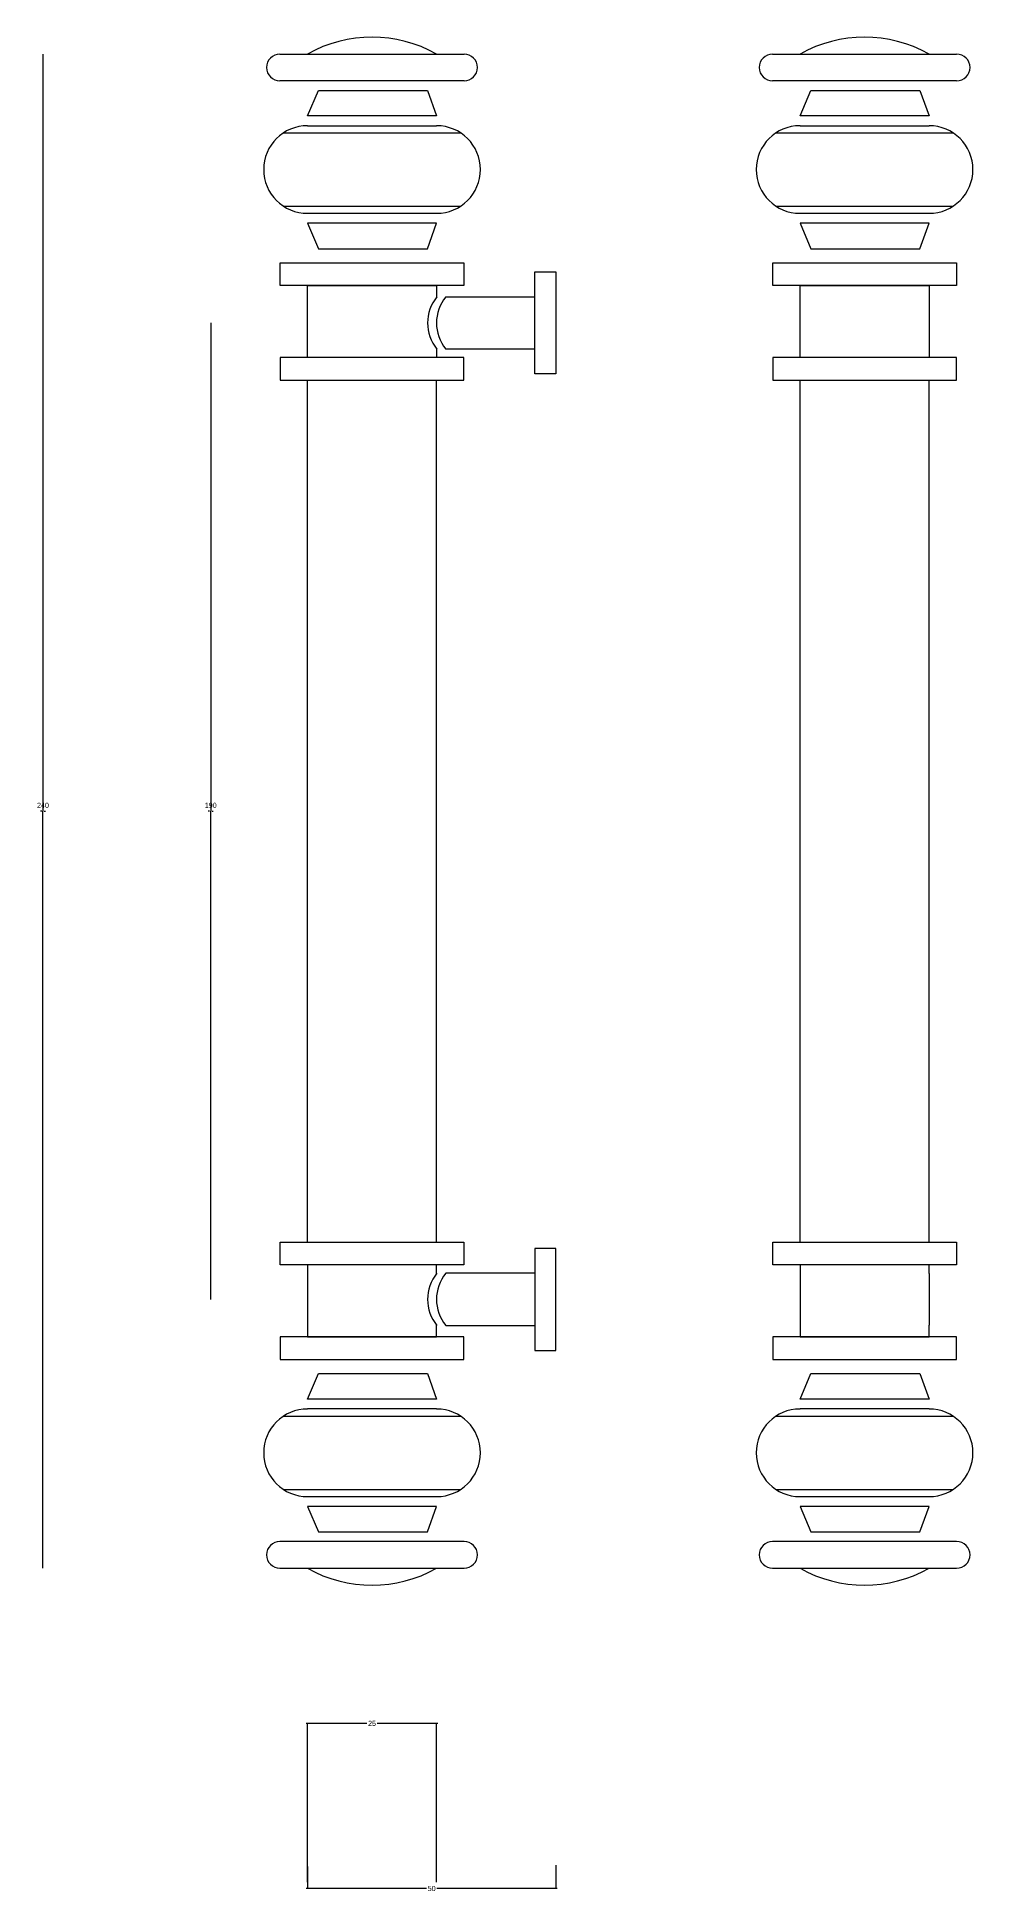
# Model space of a CAD drawing. Header units: metres. Extents: x 1502 to 1683, y 1892 to 2251.
import ezdxf

# ---------------------------------------------------------------- set-up
doc = ezdxf.new("R2010")
doc.units = ezdxf.units.M
for name, color, linetype in [('3', 3, 'Continuous'), ('7', 7, 'Continuous'), ('DIM', 3, 'Continuous')]:
    doc.layers.add(name, color=color, linetype=linetype)
doc.dimstyles.get("Standard").update_dxf_attribs({"dimtxt": 2.5, "dimasz": 2.5, "dimexe": 1.25, "dimexo": 0.625, "dimtad": 1, "dimcen": 2.5, "dimazin": 3, "dimtfac": 1, "dimtmove": 0, "dimatfit": 3})

# ---------------------------------------------------------------- blocks, each defined once
blk = doc.blocks.new('*D1')
for p, q in [((1503, 2247.69), (1503, 2100.98)), ((1502.75, 2100.98), (1502.5, 2100.98)), ((1503, 1954.27), (1503, 2100.98)), ((1503, 2100.98), (1503, 2100.98)), ((1503.25, 2100.98), (1503.5, 2100.98))]:
    blk.add_line(p, q)
at = {"layer": 'Defpoints'}
for p in [(1503, 2247.69), (1503, 2100.98), (1503, 1954.27)]:
    blk.add_point(p, dxfattribs=at)
at = {"layer": 'DIM', "insert": (1503, 2102.105), "char_height": 1, "attachment_point": 5}
blk.add_mtext('240', dxfattribs=at)
blk = doc.blocks.new('*D2')
for p, q in [((1554.25, 1896.47), (1554.25, 1892.21)), ((1602.38, 1896.75), (1602.38, 1892.21)), ((1577.315, 1892.21), (1554, 1892.21)), ((1602.63, 1892.21), (1579.315, 1892.21))]:
    blk.add_line(p, q)
at = {"layer": 'Defpoints'}
for p in [(1554.25, 1896.47), (1602.38, 1896.75), (1602.38, 1892.21)]:
    blk.add_point(p, dxfattribs=at)
at = {"layer": 'DIM', "insert": (1578.315, 1892.21), "char_height": 1, "attachment_point": 5}
blk.add_mtext('50', dxfattribs=at)
blk = doc.blocks.new('*D3')
for p, q in [((1565.75, 1924.2), (1554, 1924.2)), ((1554.25, 1893.41), (1554.25, 1924.2)), ((1579.5, 1924.2), (1567.75, 1924.2)), ((1579.25, 1893.41), (1579.25, 1924.2))]:
    blk.add_line(p, q)
at = {"layer": 'Defpoints'}
for p in [(1579.25, 1924.2), (1554.25, 1893.41), (1579.25, 1893.41)]:
    blk.add_point(p, dxfattribs=at)
at = {"layer": 'DIM', "insert": (1566.75, 1924.2), "char_height": 1, "attachment_point": 5}
blk.add_mtext('25', dxfattribs=at)
blk = doc.blocks.new('*D4')
for p, q in [((1535.5, 2195.59), (1535.5, 2100.98)), ((1535.25, 2100.98), (1535, 2100.98)), ((1535.5, 2006.37), (1535.5, 2100.98)), ((1535.5, 2100.98), (1535.5, 2100.98)), ((1535.75, 2100.98), (1536, 2100.98))]:
    blk.add_line(p, q)
at = {"layer": 'Defpoints'}
for p in [(1535.5, 2195.59), (1535.5, 2100.98), (1535.5, 2006.37)]:
    blk.add_point(p, dxfattribs=at)
at = {"layer": 'DIM', "insert": (1535.5, 2102.105), "char_height": 1, "attachment_point": 5}
blk.add_mtext('190', dxfattribs=at)

msp = doc.modelspace()

# ---------------------------------------------------------------- linework, layer by layer
at = {"layer": '3'}
for p, q in [((1548.92, 2247.69), (1584.58, 2247.69)), ((1644.35, 2247.69), (1680, 2247.69)), ((1584.58, 2242.49), (1548.92, 2242.49)), ((1556.36, 2240.66), (1577.48, 2240.66)), ((1680, 2242.49), (1644.35, 2242.49)), ((1651.79, 2240.66), (1672.91, 2240.66)), ((1579.25, 2235.73), (1554.25, 2235.73)), ((1674.67, 2235.73), (1649.67, 2235.73)), ((1549.61, 2232.43), (1583.89, 2232.43)), ((1554.25, 2233.81), (1579.25, 2233.81)), ((1645.03, 2232.43), (1679.31, 2232.43)), ((1649.67, 2233.81), (1674.67, 2233.81)), ((1549.61, 2218.2), (1583.89, 2218.2)), ((1645.03, 2218.2), (1679.31, 2218.2)), ((1579.25, 2216.82), (1554.25, 2216.82)), ((1579.25, 2214.9), (1554.25, 2214.9)), ((1674.67, 2216.82), (1649.67, 2216.82)), ((1674.67, 2214.9), (1649.67, 2214.9)), ((1548.97, 2207.23), (1584.53, 2207.23)), ((1556.36, 2209.97), (1577.48, 2209.97)), ((1644.39, 2207.23), (1679.96, 2207.23)), ((1651.79, 2209.97), (1672.91, 2209.97)), ((1584.53, 2202.85), (1548.97, 2202.85)), ((1554.25, 2202.85), (1579.25, 2202.85)), ((1679.96, 2202.85), (1644.39, 2202.85)), ((1649.67, 2202.85), (1674.67, 2202.85)), ((1584.53, 2188.87), (1548.97, 2188.87)), ((1579.25, 2188.87), (1554.25, 2188.87)), ((1679.96, 2188.87), (1644.39, 2188.87)), ((1674.67, 2188.87), (1649.67, 2188.87)), ((1548.97, 2184.49), (1584.53, 2184.49)), ((1644.39, 2184.49), (1679.96, 2184.49)), ((1548.97, 2017.47), (1584.53, 2017.47)), ((1644.39, 2017.47), (1679.96, 2017.47)), ((1584.53, 2013.09), (1548.97, 2013.09)), ((1579.25, 2013.09), (1554.25, 2013.09)), ((1679.96, 2013.09), (1644.39, 2013.09)), ((1674.67, 2013.09), (1649.67, 2013.09)), ((1584.53, 1999.11), (1548.97, 1999.11)), ((1554.25, 1999.11), (1579.25, 1999.11)), ((1679.96, 1999.11), (1644.39, 1999.11)), ((1649.67, 1999.11), (1674.67, 1999.11)), ((1548.97, 1994.73), (1584.53, 1994.73)), ((1556.36, 1991.99), (1577.48, 1991.99)), ((1644.39, 1994.73), (1679.96, 1994.73)), ((1651.79, 1991.99), (1672.91, 1991.99)), ((1579.25, 1987.06), (1554.25, 1987.06)), ((1579.25, 1985.14), (1554.25, 1985.14)), ((1674.67, 1987.06), (1649.67, 1987.06)), ((1674.67, 1985.14), (1649.67, 1985.14)), ((1549.61, 1983.76), (1583.89, 1983.76)), ((1645.03, 1983.76), (1679.31, 1983.76)), ((1549.61, 1969.53), (1583.89, 1969.53)), ((1554.25, 1968.15), (1579.25, 1968.15)), ((1579.25, 1966.23), (1554.25, 1966.23)), ((1645.03, 1969.53), (1679.31, 1969.53)), ((1649.67, 1968.15), (1674.67, 1968.15)), ((1674.67, 1966.23), (1649.67, 1966.23)), ((1584.58, 1959.47), (1548.92, 1959.47)), ((1556.36, 1961.3), (1577.48, 1961.3)), ((1680, 1959.47), (1644.35, 1959.47)), ((1651.79, 1961.3), (1672.91, 1961.3)), ((1548.92, 1954.27), (1584.58, 1954.27)), ((1644.35, 1954.27), (1680, 1954.27))]:
    msp.add_line(p, q, dxfattribs=at)
at = {"layer": '7'}
for p, q in [((1554.25, 2235.73), (1556.36, 2240.66)), ((1577.48, 2240.66), (1579.25, 2235.73)), ((1649.67, 2235.73), (1651.79, 2240.66)), ((1672.91, 2240.66), (1674.67, 2235.73)), ((1554.25, 2214.9), (1556.36, 2209.97)), ((1577.48, 2209.97), (1579.25, 2214.9)), ((1649.67, 2214.9), (1651.79, 2209.97)), ((1672.91, 2209.97), (1674.67, 2214.9)), ((1548.97, 2202.85), (1548.97, 2207.23)), ((1584.53, 2207.23), (1584.53, 2202.85)), ((1644.39, 2202.85), (1644.39, 2207.23)), ((1679.96, 2207.23), (1679.96, 2202.85)), ((1554.25, 2188.87), (1554.25, 2202.85)), ((1579.25, 2202.85), (1579.25, 2200.58)), ((1581.05, 2200.66), (1598.28, 2200.66)), ((1649.67, 2188.87), (1649.67, 2202.85)), ((1674.67, 2202.85), (1674.67, 2200.58)), ((1674.67, 2200.58), (1674.67, 2190.6)), ((1579.25, 2190.6), (1579.25, 2188.87)), ((1598.28, 2190.52), (1581.05, 2190.52)), ((1674.67, 2190.6), (1674.67, 2188.87)), ((1548.97, 2188.87), (1548.97, 2184.49)), ((1584.53, 2184.49), (1584.53, 2188.87)), ((1644.39, 2188.87), (1644.39, 2184.49)), ((1679.96, 2184.49), (1679.96, 2188.87)), ((1554.25, 2017.47), (1554.25, 2184.49)), ((1579.25, 2017.47), (1579.25, 2184.49)), ((1649.67, 2017.47), (1649.67, 2184.49)), ((1674.67, 2017.47), (1674.67, 2184.49)), ((1548.97, 2013.09), (1548.97, 2017.47)), ((1584.53, 2017.47), (1584.53, 2013.09)), ((1644.39, 2013.09), (1644.39, 2017.47)), ((1679.96, 2017.47), (1679.96, 2013.09)), ((1554.25, 2013.09), (1554.25, 1999.11)), ((1579.25, 2011.36), (1579.25, 2013.09)), ((1602.38, 2016.26), (1598.28, 2016.26)), ((1598.28, 2016.26), (1598.28, 1996.49)), ((1602.38, 1996.49), (1602.38, 2016.26)), ((1649.67, 2013.09), (1649.67, 1999.11)), ((1674.67, 2011.36), (1674.67, 2013.09)), ((1598.28, 2011.44), (1581.05, 2011.44)), ((1602.38, 2001.3), (1602.38, 2011.44)), ((1674.67, 2011.36), (1674.67, 2001.38)), ((1548.97, 1999.11), (1548.97, 1994.73)), ((1579.25, 1999.11), (1579.25, 2001.38)), ((1581.05, 2001.3), (1598.28, 2001.3)), ((1584.53, 1994.73), (1584.53, 1999.11)), ((1644.39, 1999.11), (1644.39, 1994.73)), ((1674.67, 1999.11), (1674.67, 2001.38)), ((1679.96, 1994.73), (1679.96, 1999.11)), ((1598.28, 1996.49), (1602.38, 1996.49)), ((1554.25, 1987.06), (1556.36, 1991.99)), ((1577.48, 1991.99), (1579.25, 1987.06)), ((1649.67, 1987.06), (1651.79, 1991.99)), ((1672.91, 1991.99), (1674.67, 1987.06)), ((1554.25, 1966.23), (1556.36, 1961.3)), ((1577.48, 1961.3), (1579.25, 1966.23)), ((1649.67, 1966.23), (1651.79, 1961.3)), ((1672.91, 1961.3), (1674.67, 1966.23))]:
    msp.add_line(p, q, dxfattribs=at)
msp.add_lwpolyline([(1602.38, 2185.7), (1598.28, 2185.7), (1598.28, 2205.47), (1602.38, 2205.47)], close=True, dxfattribs=at)
msp.add_lwpolyline([(1602.38, 2200.66), (1602.38, 2190.52)], dxfattribs=at)
for centre, radius, start, end in [((1566.75, 2225.58), 25.4, 60.53, 119.47), ((1662.17, 2225.58), 25.4, 60.53, 119.47), ((1548.92, 2245.09), 2.6, 90, 270), ((1584.58, 2245.09), 2.6, 270, 90), ((1644.35, 2245.09), 2.6, 90, 270), ((1680, 2245.09), 2.6, 270, 90), ((1554.25, 2225.32), 8.49, 90, 270), ((1579.25, 2225.32), 8.49, 270, 90), ((1649.67, 2225.32), 8.49, 90, 270), ((1674.67, 2225.32), 8.49, 270, 90), ((1585.54, 2195.59), 8.03, 140.85, 219.15), ((1587.27, 2195.59), 8.03, 140.85, 219.15), ((1585.54, 2006.37), 8.03, 140.85, 219.15), ((1587.27, 2006.37), 8.03, 140.85, 219.15), ((1554.25, 1976.64), 8.49, 90, 270), ((1579.25, 1976.64), 8.49, 270, 90), ((1649.67, 1976.64), 8.49, 90, 270), ((1674.67, 1976.64), 8.49, 270, 90), ((1548.92, 1956.87), 2.6, 90, 270), ((1584.58, 1956.87), 2.6, 270, 90), ((1644.35, 1956.87), 2.6, 90, 270), ((1680, 1956.87), 2.6, 270, 90), ((1566.75, 1976.38), 25.4, 240.53, 299.47), ((1662.17, 1976.38), 25.4, 240.53, 299.47)]:
    msp.add_arc(centre, radius, start, end, dxfattribs=at)

# ---------------------------------------------------------------- dimensions: what is measured, and where the dimension line sits
at = {"layer": 'DIM'}
for base, p1, p2, text, picture, middle in [((1503, 2100.98), (1503, 1954.27), (1503, 2247.69), '240', '*D1', (1503, 2102.105)), ((1535.5, 2100.98), (1535.5, 2195.59), (1535.5, 2006.37), '190', '*D4', (1535.5, 2102.105)), ((1602.38, 1892.21), (1602.38, 1896.75), (1554.25, 1896.47), '50', '*D2', (1578.315, 1892.21))]:
    dim = msp.add_linear_dim(base=base, p1=p1, p2=p2, text=text, dimstyle='Standard', dxfattribs=at)
    dim.commit()
    dim.dimension.update_dxf_attribs({"geometry": picture, "text_midpoint": middle})
dim = msp.add_linear_dim(base=(1579.25, 1924.2), p1=(1579.25, 1893.41), p2=(1554.25, 1893.41), dimstyle='Standard', dxfattribs=at)
dim.commit()
dim.dimension.update_dxf_attribs({"geometry": '*D3', "text_midpoint": (1566.75, 1924.2)})

doc.saveas('drawing.dxf')
